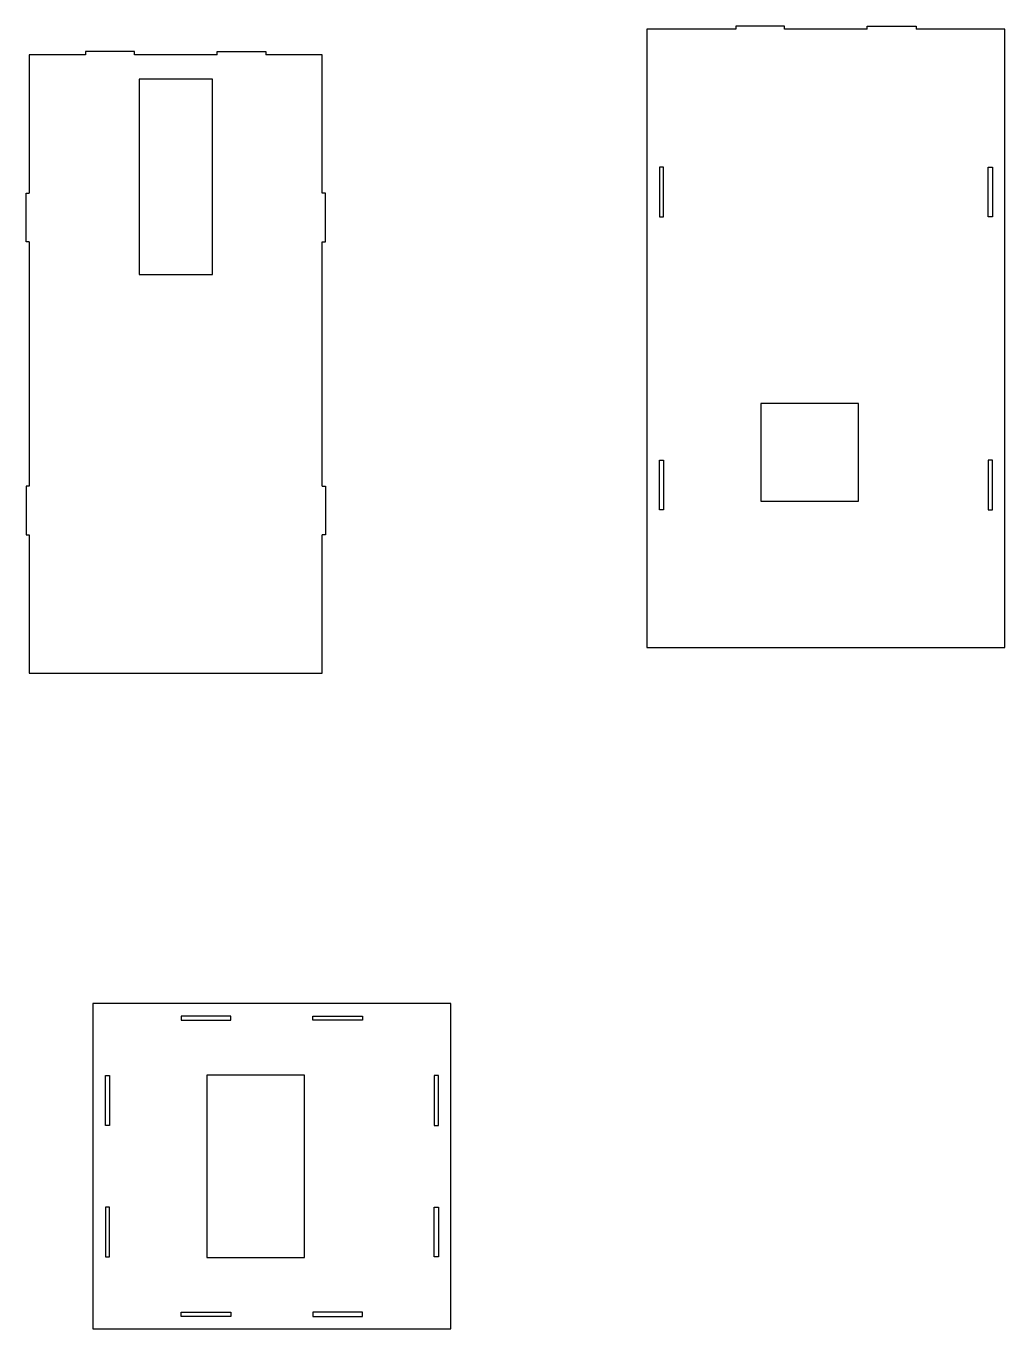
# Model space of a CAD drawing. Header units: millimetres. Extents: x 1896 to 2498, y 962 to 1763.
import ezdxf

# ---------------------------------------------------------------- set-up
doc = ezdxf.new("R2010")
doc.units = ezdxf.units.MM

msp = doc.modelspace()

# ---------------------------------------------------------------- linework, layer by layer
for p, q in [((2277.63, 1761.03), (2277.63, 1381.03)), ((2332.21, 1761.03), (2277.63, 1761.03)), ((2413.06, 1761.03), (2362.21, 1761.03)), ((2497.63, 1761.03), (2443.06, 1761.03)), ((2497.63, 1381.03), (2497.63, 1761.03)), ((1898.17, 1745.35), (1898.17, 1660.35)), ((1932.75, 1745.35), (1898.17, 1745.35)), ((2013.6, 1745.35), (1962.75, 1745.35)), ((2078.17, 1745.35), (2043.6, 1745.35)), ((2078.17, 1660.35), (2078.17, 1745.35)), ((1898.17, 1630.35), (1898.17, 1480.35)), ((2078.17, 1480.35), (2078.17, 1630.35)), ((1898.17, 1450.35), (1898.17, 1365.35)), ((2078.17, 1365.35), (2078.17, 1450.35)), ((2277.63, 1381.03), (2497.63, 1381.03)), ((1898.17, 1365.35), (2078.17, 1365.35)), ((2157.2, 1162.34), (1937.2, 1162.34)), ((1937.2, 1162.34), (1937.2, 962.34)), ((2157.2, 962.34), (2157.2, 1162.34)), ((1937.2, 962.34), (2157.2, 962.34))]:
    msp.add_line(p, q)
for points in [[(2362.21, 1761.03), (2362.21, 1763.03), (2332.21, 1763.03), (2332.21, 1761.03)], [(2413.06, 1761.03), (2413.06, 1763.03), (2443.06, 1763.03), (2443.06, 1761.03)], [(1962.75, 1745.35), (1962.75, 1747.35), (1932.75, 1747.35), (1932.75, 1745.35)], [(2013.6, 1745.35), (2013.6, 1747.35), (2043.6, 1747.35), (2043.6, 1745.35)], [(1898.17, 1630.35), (1896.17, 1630.35), (1896.17, 1660.35), (1898.17, 1660.35)], [(2078.17, 1630.35), (2080.17, 1630.35), (2080.17, 1660.35), (2078.17, 1660.35)], [(1898.17, 1480.35), (1896.17, 1480.35), (1896.17, 1450.35), (1898.17, 1450.35)], [(2078.17, 1480.35), (2080.17, 1480.35), (2080.17, 1450.35), (2078.17, 1450.35)]]:
    msp.add_lwpolyline(points)
for points in [[(1965.67, 1610.35), (2010.67, 1610.35), (2010.67, 1730.35), (1965.67, 1730.35)], [(2285.33, 1676.33), (2285.33, 1645.73), (2287.93, 1645.73), (2287.93, 1676.33)], [(2489.93, 1676.33), (2489.93, 1645.73), (2487.33, 1645.73), (2487.33, 1676.33)], [(2347.63, 1471.03), (2407.63, 1471.03), (2407.63, 1531.03), (2347.63, 1531.03)], [(2285.33, 1465.73), (2285.33, 1496.33), (2287.93, 1496.33), (2287.93, 1465.73)], [(2489.93, 1465.73), (2489.93, 1496.33), (2487.33, 1496.33), (2487.33, 1465.73)], [(1991.47, 1152.04), (2022.07, 1152.04), (2022.07, 1154.64), (1991.47, 1154.64)], [(2102.92, 1152.04), (2072.32, 1152.04), (2072.32, 1154.64), (2102.92, 1154.64)], [(1947.5, 1118.06), (1947.5, 1087.46), (1944.9, 1087.46), (1944.9, 1118.06)], [(2007.2, 1006.34), (2067.2, 1006.34), (2067.2, 1118.34), (2007.2, 1118.34)], [(2146.9, 1118.06), (2146.9, 1087.46), (2149.5, 1087.46), (2149.5, 1118.06)], [(1947.5, 1006.61), (1947.5, 1037.21), (1944.9, 1037.21), (1944.9, 1006.61)], [(2146.9, 1006.61), (2146.9, 1037.21), (2149.5, 1037.21), (2149.5, 1006.61)], [(1991.47, 972.64), (2022.07, 972.64), (2022.07, 970.04), (1991.47, 970.04)], [(2102.92, 972.64), (2072.32, 972.64), (2072.32, 970.04), (2102.92, 970.04)]]:
    msp.add_lwpolyline(points, close=True)

doc.saveas('drawing.dxf')
